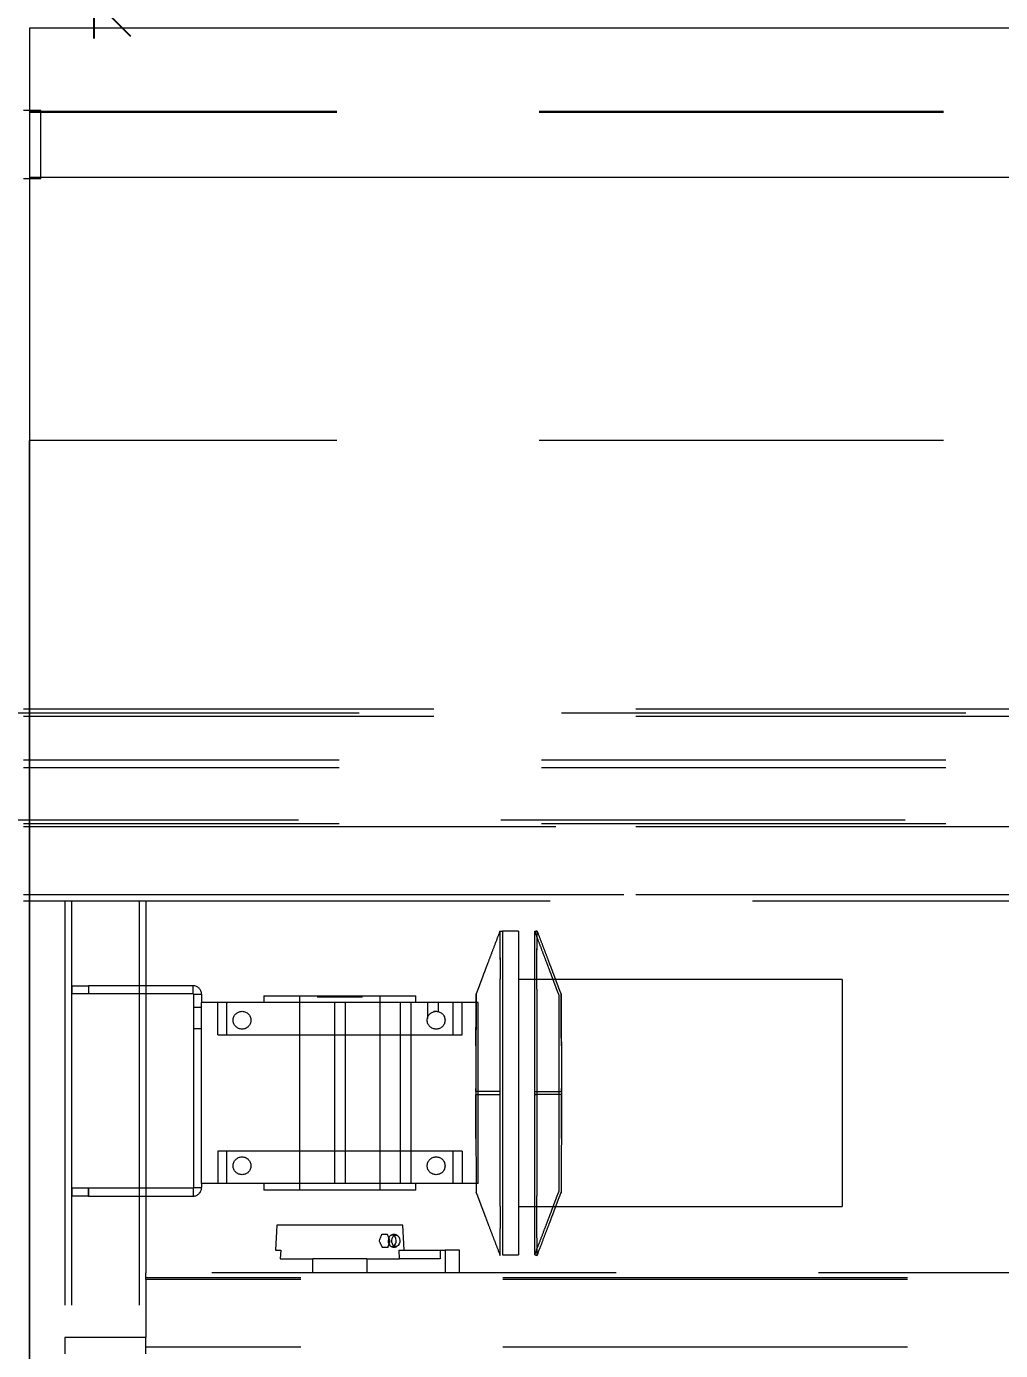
# Model space of a CAD drawing. Extents: x -2187 to 96136, y -11110 to 52208.
# Drawn here: x 48482 to 49085, y 17576 to 18395 of the extents above; entities that cross this region are included whole.
import ezdxf

# ---------------------------------------------------------------- set-up
doc = ezdxf.new("R2010")
doc.units = 0
doc.header["$LTSCALE"] = 1000
doc.header["$MEASUREMENT"] = 0
doc.linetypes.add('ACAD_ISO02W100', pattern=[15, 12, -3])
doc.linetypes.add('HIDDEN', pattern=[0.375, 0.25, -0.125])
doc.layers.add('洗衣房设备', color=4, linetype='Continuous')
doc.styles.add('-宋体', font='', dxfattribs={"width": 0.8})
doc.styles.add('HZHT', font='hztxt_e.shx', dxfattribs={"width": 1.5, "bigfont": 'hztxt.shx'})
doc.styles.get('-宋体').set_extended_font_data('SimSun')
doc.dimstyles.new('50', dxfattribs={"dimscale": 30, "dimtxt": 3.5, "dimasz": 1.5, "dimexe": 0.8, "dimexo": 2, "dimgap": 0.8, "dimtad": 1, "dimdec": 0, "dimrnd": 5, "dimzin": 0, "dimdsep": 46, "dimtxsty": '-宋体', "dimblk": 'OBLIQUE', "dimcen": 0.6, "dimdle": 0.8, "dimclrd": 6, "dimclre": 6, "dimclrt": 6, "dimadec": 0, "dimazin": 0, "dimtfac": 1, "dimtdec": 0, "dimtofl": 0, "dimtmove": 2, "dimatfit": 3, "dimldrblk": 'OBLIQUE', "dimfxl": 0, "dimtolj": 1, "dimtzin": 0, "dimarcsym": 0})
doc.dimstyles.new('75', dxfattribs={"dimscale": 100, "dimtxt": 3, "dimasz": 1, "dimexe": 1, "dimexo": 1, "dimgap": 0.2, "dimtad": 1, "dimdec": 0, "dimrnd": 10, "dimzin": 0, "dimdsep": 46, "dimtxsty": 'HZHT', "dimblk1": 'ARCHTICK', "dimblk2": 'ARCHTICK', "dimsah": 1, "dimcen": 1, "dimdle": 0.5, "dimclrd": 1, "dimclre": 1, "dimadec": 0, "dimazin": 0, "dimtfac": 1, "dimtdec": 0, "dimtix": 1, "dimtmove": 2, "dimatfit": 3, "dimfxl": 0, "dimtolj": 1, "dimtzin": 0, "dimarcsym": 0})

# ---------------------------------------------------------------- blocks, each defined once
blk = doc.blocks.new('_ArchTick')
at = {"color": 0, "linetype": 'ByBlock', "const_width": 0.4}
blk.add_lwpolyline([(-0.5, -0.5), (0.5, 0.5)], dxfattribs=at)
blk = doc.blocks.new('*D128')
at = {"color": 1, "linetype": 'ACAD_ISO02W100', "lineweight": -2, "ltscale": 750}
for p, q in [((46340.1, 18544.5), (46340.1, 17223.45)), ((50290.1, 18544.5), (50290.1, 17223.45)), ((46290.1, 17323.45), (47159.52, 17323.45)), ((50340.1, 17323.45), (48409.52, 17323.45))]:
    blk.add_line(p, q, dxfattribs=at)
at = {"layer": 'Defpoints', "color": 0, "linetype": 'ACAD_ISO02W100', "ltscale": 750}
for p in [(46340.1, 18644.5), (50290.1, 18644.5), (50290.1, 17323.45)]:
    blk.add_point(p, dxfattribs=at)
at = {"color": 1, "linetype": 'ACAD_ISO02W100', "lineweight": -2, "ltscale": 750, "xscale": 100, "yscale": 100, "zscale": 100, "rotation": 180}
blk.add_blockref('_ArchTick', (46340.1, 17323.45), dxfattribs=at)
at = {"color": 1, "linetype": 'ACAD_ISO02W100', "lineweight": -2, "ltscale": 750, "xscale": 100, "yscale": 100, "zscale": 100}
blk.add_blockref('_ArchTick', (50290.1, 17323.45), dxfattribs=at)
at = {"color": 0, "linetype": 'ACAD_ISO02W100', "ltscale": 750, "insert": (47784.52, 17473.45), "char_height": 300, "attachment_point": 2, "style": 'HZHT'}
blk.add_mtext('\\A1;3950', dxfattribs=at)
blk = doc.blocks.new('_OBLIQUE')
at = {"color": 0, "linetype": 'ByBlock'}
blk.add_line((-0.5, -0.5), (0.5, 0.5), dxfattribs=at)
blk = doc.blocks.new('*D116')
at = {"layer": 'Defpoints', "color": 0, "linetype": 'ACAD_ISO02W100', "ltscale": 750}
for p in [(48115.36, 18776.32), (47818.1, 18411.5), (48524.11, 18411.5)]:
    blk.add_point(p, dxfattribs=at)
at = {"layer": '洗衣房设备', "color": 6, "linetype": 'ACAD_ISO02W100', "lineweight": -2, "ltscale": 750}
for p, q in [((48524.11, 18800.32), (48524.11, 18387.5)), ((48175.36, 18776.32), (48548.11, 18776.32)), ((47878.1, 18411.5), (48548.11, 18411.5))]:
    blk.add_line(p, q, dxfattribs=at)
at = {"layer": '洗衣房设备', "color": 6, "linetype": 'ACAD_ISO02W100', "lineweight": -2, "ltscale": 750, "xscale": 45, "yscale": 45, "zscale": 45}
for p, rotation in [((48524.11, 18776.32), 90), ((48524.11, 18411.5), 270)]:
    blk.add_blockref('_OBLIQUE', p, dxfattribs=dict(at, rotation=rotation))
at = {"layer": '洗衣房设备', "color": 6, "linetype": 'ACAD_ISO02W100', "ltscale": 750, "insert": (48447.61, 18593.91), "char_height": 105, "attachment_point": 5, "rotation": 90, "style": '-宋体'}
blk.add_mtext('\\A1;365', dxfattribs=at)

msp = doc.modelspace()

# ---------------------------------------------------------------- linework, layer by layer
at = {"color": 7, "linetype": 'Continuous', "lineweight": 15}
for p, q in [((49424.283, 18394.035), (48484.283, 18394.035)), ((48484.283, 18343.035), (48480.629, 18343.035)), ((48480.629, 18301.035), (48484.283, 18301.035)), ((49424.283, 18301.586), (48484.283, 18301.586)), ((48480.629, 17854.418), (48484.129, 17854.418))]:
    msp.add_line(p, q, dxfattribs=at)
at = {"color": 144, "linetype": 'Continuous', "lineweight": 0}
for p, q in [((48484.283, 18394.035), (48484.283, 18301.586)), ((48484.283, 18301.586), (48484.283, 14058.981)), ((48484.129, 18138.945), (48484.129, 15956.096)), ((48484.283, 18138.945), (48484.129, 18138.945)), ((48480.629, 17973.148), (48484.129, 17973.148)), ((48480.629, 17968.547), (48484.129, 17968.547)), ((48484.129, 17941.435), (48480.629, 17941.435)), ((48484.129, 17936.713), (48480.629, 17936.713)), ((48484.129, 17901.949), (48480.629, 17901.949))]:
    msp.add_line(p, q, dxfattribs=at)
at = {"color": 7, "linetype": 'HIDDEN', "lineweight": 0}
for p, q in [((48491.283, 18343.035), (48484.283, 18343.035)), ((49424.283, 18342.484), (48484.283, 18342.484)), ((48484.283, 18301.035), (48491.283, 18301.035)), ((48400.629, 17904.418), (49507.429, 17904.418)), ((48184.629, 17900.418), (49723.429, 17900.418)), ((48484.129, 17900.418), (49425.729, 17900.418)), ((48226.629, 17858.418), (49681.429, 17858.418)), ((48484.129, 17858.418), (49425.729, 17858.418)), ((48484.129, 17854.418), (48506.129, 17854.418)), ((48506.129, 17854.418), (48506.129, 17584.418)), ((48510.129, 17854.418), (48510.129, 14494.418)), ((48552.129, 17854.418), (48552.129, 14494.418)), ((48556.129, 17854.418), (49351.929, 17854.418)), ((48556.129, 17854.418), (48556.129, 17624.418)), ((48776.629, 17835.618), (48776.629, 17635.618)), ((48786.629, 17835.618), (48776.629, 17835.618)), ((48786.629, 17835.618), (48786.629, 17635.618)), ((48986.629, 17805.701), (48786.629, 17805.701)), ((48986.629, 17805.701), (48986.629, 17665.536)), ((48510.629, 17801.918), (48520.629, 17801.918)), ((48520.629, 17796.918), (48510.629, 17796.918)), ((48585.629, 17796.718), (48585.629, 17677.118)), ((48590.629, 17788.418), (48585.629, 17788.418)), ((48761.629, 17791.618), (48590.629, 17791.618)), ((48606.129, 17791.618), (48606.129, 17771.618)), ((48629.129, 17795.618), (48723.129, 17795.618)), ((48629.129, 17795.618), (48629.129, 17791.618)), ((48651.129, 17795.618), (48651.129, 17675.618)), ((48672.729, 17791.618), (48672.729, 17679.618)), ((48679.529, 17679.618), (48679.529, 17791.618)), ((48701.129, 17675.618), (48701.129, 17795.618)), ((48713.388, 17791.618), (48713.388, 17679.618)), ((48720.188, 17679.618), (48720.188, 17791.618)), ((48723.129, 17791.618), (48723.129, 17795.618)), ((48730.229, 17791.618), (48730.229, 17781.672)), ((48737.029, 17785.944), (48737.029, 17791.618)), ((48746.129, 17771.618), (48746.129, 17791.618)), ((48761.629, 17679.618), (48761.629, 17791.618)), ((48585.629, 17775.418), (48590.629, 17775.418)), ((48606.129, 17699.618), (48606.129, 17679.618)), ((48746.129, 17679.618), (48746.129, 17699.618)), ((48510.629, 17676.918), (48520.629, 17676.918)), ((48520.629, 17676.918), (48520.629, 17671.918)), ((48520.629, 17676.918), (48585.429, 17676.918)), ((48761.629, 17679.618), (48590.629, 17679.618)), ((48629.129, 17679.618), (48629.129, 17675.618)), ((48723.129, 17675.618), (48629.129, 17675.618)), ((48723.129, 17675.618), (48723.129, 17679.618)), ((48520.629, 17671.918), (48510.629, 17671.918)), ((48520.629, 17671.918), (48585.429, 17671.918)), ((48786.629, 17665.536), (48986.629, 17665.536)), ((48637.158, 17653.992), (48636.393, 17638.418)), ((48715.866, 17638.418), (48715.101, 17653.992)), ((48711.52, 17640.921), (48711.831, 17641.067)), ((48692.882, 17633.038), (48692.882, 17624.418)), ((48750.129, 17638.418), (48741.121, 17638.418)), ((48750.129, 17624.418), (48750.129, 17638.418)), ((48776.629, 17635.618), (48786.629, 17635.618)), ((48556.129, 17620.418), (48556.129, 17624.418)), ((49221.929, 17624.418), (48556.129, 17624.418)), ((48556.129, 17620.418), (48556.129, 17584.418)), ((49401.929, 17620.418), (48556.129, 17620.418)), ((48506.129, 17584.418), (48506.129, 17574.418)), ((48556.129, 17584.418), (48506.129, 17584.418)), ((48556.129, 17574.418), (48556.129, 17584.418)), ((49401.929, 17578.418), (48556.129, 17578.418))]:
    msp.add_line(p, q, dxfattribs=at)
at = {"color": 144, "linetype": 'HIDDEN', "lineweight": 0}
for p, q in [((49424.283, 18341.916), (48484.283, 18341.916)), ((48491.283, 18342.899), (48491.283, 18343.035)), ((48491.283, 18301.035), (48491.283, 18342.899)), ((49424.283, 18138.945), (48484.283, 18138.945)), ((48438.029, 17970.584), (49470.029, 17970.584)), ((48484.129, 17973.148), (49425.729, 17973.148)), ((48484.129, 17968.547), (49425.729, 17968.547)), ((49425.729, 17941.435), (48484.129, 17941.435)), ((49425.729, 17936.713), (48484.129, 17936.713)), ((49425.729, 17901.949), (48484.129, 17901.949)), ((48506.129, 17854.418), (48510.129, 17854.418)), ((48510.129, 17854.418), (48552.129, 17854.418)), ((48552.129, 17854.418), (48556.129, 17854.418)), ((48776.629, 17835.618), (48776.629, 17835.618)), ((48776.629, 17835.618), (48776.629, 17835.618)), ((48510.629, 17796.918), (48510.629, 17801.918)), ((48520.629, 17801.918), (48520.629, 17796.918)), ((48585.429, 17801.918), (48520.629, 17801.918)), ((48585.429, 17796.918), (48520.629, 17796.918)), ((48585.429, 17796.918), (48585.429, 17801.918)), ((48585.629, 17796.718), (48590.629, 17796.718)), ((48590.629, 17796.718), (48590.629, 17791.618)), ((48590.629, 17679.618), (48590.629, 17791.618)), ((48600.629, 17771.618), (48600.629, 17791.618)), ((48662.129, 17795.118), (48690.129, 17795.118)), ((48751.629, 17771.618), (48751.629, 17791.618)), ((48600.629, 17771.618), (48751.629, 17771.618)), ((48760.194, 17736.618), (48760.196, 17738.411)), ((48796.629, 17736.618), (48811.629, 17736.618)), ((48811.629, 17734.618), (48796.629, 17734.618)), ((48796.629, 17734.618), (48798.065, 17734.614)), ((48813.065, 17736.618), (48813.063, 17738.411)), ((48751.629, 17699.618), (48600.629, 17699.618)), ((48600.629, 17699.618), (48600.629, 17679.618)), ((48751.629, 17699.618), (48751.629, 17679.618)), ((48510.629, 17671.918), (48510.629, 17676.918)), ((48520.629, 17671.918), (48520.629, 17676.918)), ((48585.429, 17676.918), (48585.429, 17671.918)), ((48585.629, 17677.118), (48590.629, 17677.118)), ((48590.629, 17679.618), (48590.629, 17677.118)), ((48676.129, 17653.992), (48637.158, 17653.992)), ((48715.101, 17653.992), (48676.129, 17653.992)), ((48702.151, 17648.346), (48705.513, 17648.346)), ((48636.393, 17638.418), (48639.541, 17638.418)), ((48639.541, 17638.418), (48639.255, 17633.038)), ((48639.255, 17633.038), (48659.377, 17633.038)), ((48692.882, 17633.038), (48659.377, 17633.038)), ((48659.377, 17624.418), (48659.377, 17633.038)), ((48692.882, 17633.038), (48713.004, 17633.038)), ((48705.799, 17640.111), (48702.437, 17640.111)), ((48713.004, 17633.038), (48712.718, 17638.418)), ((48712.718, 17638.418), (48738.032, 17638.418)), ((48738.032, 17633.038), (48713.004, 17633.038)), ((48738.032, 17638.418), (48741.121, 17638.418)), ((48738.032, 17638.418), (48738.032, 17633.038)), ((48741.121, 17638.418), (48741.121, 17624.418)), ((49401.929, 17621.418), (48556.129, 17621.418)), ((49401.929, 17620.418), (48556.129, 17620.418))]:
    msp.add_line(p, q, dxfattribs=at)
at = {"color": 8, "linetype": 'Continuous', "lineweight": 15}
for p, q in [((48480.629, 17900.418), (48484.129, 17900.418)), ((48480.629, 17858.418), (48484.129, 17858.418))]:
    msp.add_line(p, q, dxfattribs=at)
at = {"color": 144, "linetype": 'HIDDEN', "lineweight": 0, "flags": 128}
for points in [[(48760.229, 17764.846), (48760.232, 17767.694), (48760.245, 17771.202), (48760.263, 17774.716), (48760.286, 17778.237), (48760.318, 17781.766), (48760.361, 17785.215), (48760.366, 17787.017), (48760.356, 17788.179), (48760.342, 17790.437), (48760.336, 17792.516), (48760.339, 17794.295), (48760.349, 17795.665), (48760.368, 17796.564), (48760.376, 17796.753), (48760.385, 17796.886), (48760.399, 17796.972), (48760.398, 17796.981), (48760.386, 17796.965), (48760.334, 17796.883), (48760.296, 17796.812), (48760.27, 17796.759), (48760.252, 17796.721), (48760.227, 17796.659), (48760.268, 17796.755), (48760.297, 17796.815), (48760.342, 17796.896), (48760.361, 17796.927), (48760.381, 17796.958), (48760.391, 17796.966), (48760.382, 17796.916), (48760.376, 17796.84), (48760.358, 17796.224), (48760.347, 17795.111), (48760.344, 17793.549), (48760.349, 17791.619), (48760.362, 17789.443), (48760.384, 17787.15), (48760.395, 17786.461), (48760.389, 17785.737), (48760.369, 17784.477), (48760.295, 17778.118), (48760.251, 17771.033), (48760.225, 17763.907), (48760.21, 17756.793), (48760.202, 17749.687), (48760.197, 17742.587), (48760.195, 17735.49), (48760.225, 17707.073), (48760.25, 17699.947), (48760.293, 17692.862), (48760.325, 17689.524), (48760.365, 17686.503), (48760.384, 17685.243), (48760.391, 17684.519), (48760.38, 17683.83), (48760.361, 17681.538), (48760.349, 17679.36), (48760.346, 17677.429), (48760.351, 17675.864), (48760.363, 17674.748), (48760.383, 17674.129), (48760.39, 17674.052), (48760.4, 17674.001), (48760.386, 17674.015), (48760.362, 17674.052), (48760.34, 17674.088), (48760.32, 17674.121), (48760.304, 17674.152), (48760.261, 17674.24), (48760.231, 17674.311), (48760.253, 17674.257), (48760.253, 17674.257)], [(48813.03, 17764.846), (48813.027, 17767.694), (48813.014, 17771.202), (48812.996, 17774.716), (48812.973, 17778.237), (48812.941, 17781.766), (48812.898, 17785.215), (48812.893, 17787.017), (48812.903, 17788.179), (48812.917, 17790.437), (48812.922, 17792.516), (48812.92, 17794.295), (48812.91, 17795.665), (48812.891, 17796.564), (48812.883, 17796.753), (48812.874, 17796.886), (48812.86, 17796.972), (48812.861, 17796.981), (48812.873, 17796.965), (48812.925, 17796.883), (48812.963, 17796.812), (48812.989, 17796.759), (48813.007, 17796.721), (48813.031, 17796.659), (48812.991, 17796.755), (48812.962, 17796.815), (48812.917, 17796.896), (48812.898, 17796.927), (48812.878, 17796.958), (48812.868, 17796.966), (48812.877, 17796.916), (48812.883, 17796.84), (48812.901, 17796.224), (48812.912, 17795.111), (48812.915, 17793.549), (48812.91, 17791.619), (48812.897, 17789.443), (48812.875, 17787.15), (48812.864, 17786.461), (48812.87, 17785.737), (48812.89, 17784.477), (48812.964, 17778.118), (48813.008, 17771.033), (48813.034, 17763.907), (48813.049, 17756.793), (48813.057, 17749.687), (48813.062, 17742.587), (48813.064, 17735.49), (48813.034, 17707.073), (48813.009, 17699.947), (48812.966, 17692.862), (48812.934, 17689.524), (48812.894, 17686.503), (48812.875, 17685.243), (48812.868, 17684.519), (48812.879, 17683.83), (48812.898, 17681.538), (48812.91, 17679.36), (48812.913, 17677.429), (48812.908, 17675.864), (48812.896, 17674.748), (48812.876, 17674.129), (48812.869, 17674.052), (48812.859, 17674.001), (48812.873, 17674.015), (48812.897, 17674.052), (48812.919, 17674.088), (48812.939, 17674.121), (48812.955, 17674.152), (48812.998, 17674.24), (48813.028, 17674.311), (48813.006, 17674.257), (48813.006, 17674.257)], [(48775.194, 17736.623), (48767.694, 17736.621), (48760.194, 17736.618)], [(48760.194, 17734.618), (48767.694, 17734.616), (48775.194, 17734.614)], [(48798.065, 17736.623), (48805.565, 17736.621), (48813.065, 17736.618)], [(48813.065, 17734.618), (48805.565, 17734.616), (48798.065, 17734.614)], [(48708.452, 17640.687), (48709.266, 17640.878), (48709.991, 17641.433), (48710.549, 17642.291), (48710.88, 17643.359), (48710.948, 17644.521), (48710.746, 17645.651), (48710.295, 17646.627), (48709.644, 17647.343), (48708.865, 17647.722), (48708.04, 17647.722), (48707.26, 17647.343), (48706.61, 17646.627), (48706.159, 17645.651), (48705.957, 17644.521), (48706.025, 17643.359), (48706.356, 17642.291), (48706.914, 17641.433), (48707.639, 17640.878), (48708.452, 17640.687)], [(48710.702, 17640.687), (48709.889, 17640.878), (48709.163, 17641.433), (48708.605, 17642.291), (48708.274, 17643.359), (48708.206, 17644.521), (48708.408, 17645.651), (48708.859, 17646.627), (48709.51, 17647.343), (48710.289, 17647.722), (48711.114, 17647.722), (48711.894, 17647.343), (48712.544, 17646.627), (48712.995, 17645.651), (48713.198, 17644.521), (48713.129, 17643.359), (48712.798, 17642.291), (48712.24, 17641.433), (48711.515, 17640.878), (48710.702, 17640.687)]]:
    msp.add_lwpolyline(points, dxfattribs=at)
at = {"color": 7, "linetype": 'HIDDEN', "lineweight": 0, "flags": 128}
msp.add_lwpolyline([(48796.629, 17635.618), (48797.33, 17635.351), (48798.031, 17635.083)], dxfattribs=at)
at = {"color": 144, "linetype": 'HIDDEN', "lineweight": 0}
for centre in [(48615.629, 17780.618), (48735.629, 17780.618), (48735.629, 17690.618)]:
    msp.add_circle(centre, 5.5, dxfattribs=at)
at = {"color": 7, "linetype": 'HIDDEN', "lineweight": 0}
msp.add_circle((48615.629, 17690.618), 5.5, dxfattribs=at)
at = {"color": 144, "linetype": 'HIDDEN', "lineweight": 0}
for centre, start, end in [((48585.429, 17796.718), 0, 90), ((48585.429, 17677.118), 270, 0)]:
    msp.add_arc(centre, 5.2, start, end, dxfattribs=at)
for centre, major_axis, start_param, end_param in [((48673.766, 17646.674), (31.874, 67.251), 4.8366336, 4.897086), ((48678.542, 17630.084), (-32.534, 68.643), 4.6969417, 4.7570835), ((48678.493, 17646.674), (-31.874, 67.251), 4.5163284, 4.5767808), ((48673.717, 17630.084), (32.534, 68.643), 5.0172469, 5.0773887)]:
    msp.add_ellipse(centre, major_axis=major_axis, ratio=0.3408246, start_param=start_param, end_param=end_param, dxfattribs=at)
at = {"color": 7, "linetype": 'HIDDEN', "lineweight": 0}
for points, knots in [([(48775.026, 17835.62), (48774.076, 17833.12), (48772.27, 17828.365), (48769.769, 17821.776), (48767.682, 17816.279), (48766.073, 17812.04), (48765.095, 17809.462), (48764.558, 17808.046), (48764.192, 17807.073), (48763.688, 17805.722), (48763.01, 17803.882), (48762.206, 17801.697), (48761.28, 17799.207), (48760.608, 17797.581), (48760.252, 17796.721)], [0, 0, 0, 0, 0.1564079, 0.2974881, 0.4122324, 0.5007259, 0.5631933, 0.5753837, 0.5908268, 0.6362121, 0.7017394, 0.7861213, 0.8867656, 1, 1, 1, 1]), ([(48775.032, 17835.618), (48775.029, 17835.618), (48774.957, 17835.618), (48775.095, 17835.618), (48775.229, 17835.618)], [0, 0, 0, 0, 0.0323218, 1, 1, 1, 1]), ([(48796.629, 17635.763), (48796.629, 17635.723), (48796.629, 17635.56), (48796.629, 17636.612), (48796.629, 17638.914), (48796.629, 17642.113), (48796.629, 17645.563), (48796.629, 17648.188), (48796.629, 17650.238), (48796.629, 17651.531), (48796.629, 17652.686), (48796.629, 17653.533), (48796.629, 17654.047), (48796.629, 17654.377), (48796.629, 17655.728), (48796.629, 17658.446), (48796.629, 17661.475), (48796.629, 17663.487), (48796.629, 17664.129), (48796.629, 17664.781), (48796.629, 17665.445), (48796.629, 17666.155), (48796.629, 17666.898), (48796.629, 17667.867), (48796.629, 17669.649), (48796.629, 17672.508), (48796.629, 17677.767), (48796.629, 17685.028), (48796.629, 17694.441), (48796.629, 17704.356), (48796.629, 17714.636), (48796.629, 17725.162), (48796.629, 17735.81), (48796.629, 17746.456), (48796.629, 17756.976), (48796.629, 17767.244), (48796.629, 17775.829), (48796.629, 17782.807), (48796.629, 17788.311), (48796.629, 17793.513), (48796.629, 17798.251), (48796.629, 17801.644), (48796.629, 17803.651), (48796.629, 17804.477), (48796.629, 17804.947), (48796.629, 17806.589), (48796.629, 17809.41), (48796.629, 17812.198), (48796.629, 17813.848), (48796.629, 17814.495), (48796.629, 17815.138), (48796.629, 17815.776), (48796.629, 17816.411), (48796.629, 17817.078), (48796.629, 17817.816), (48796.629, 17818.777), (48796.629, 17819.939), (48796.629, 17821.721), (48796.629, 17823.941), (48796.629, 17826.431), (48796.629, 17829.417), (48796.629, 17832.41), (48796.629, 17834.732), (48796.629, 17835.55), (48796.629, 17835.606), (48796.629, 17835.618)], [0, 0, 0, 0, 0.0119527, 0.0483661, 0.0847375, 0.1210358, 0.1438601, 0.1663088, 0.174637, 0.1824687, 0.1896594, 0.1944075, 0.1965976, 0.1982197, 0.1998316, 0.2186672, 0.2407054, 0.2436242, 0.2465599, 0.2495163, 0.2524974, 0.2555072, 0.2590007, 0.2623062, 0.2681931, 0.282377, 0.2980952, 0.3315451, 0.365315, 0.3991385, 0.4330029, 0.4668944, 0.5007998, 0.5347051, 0.5685966, 0.602461, 0.6362846, 0.6565598, 0.6768127, 0.6969537, 0.7161995, 0.7334242, 0.7393111, 0.7426166, 0.7442871, 0.7455109, 0.7644496, 0.7829492, 0.786266, 0.7895975, 0.7929481, 0.7963228, 0.7997277, 0.8031686, 0.8072115, 0.8120284, 0.8193027, 0.8272279, 0.8444341, 0.8624661, 0.8805858, 0.9168842, 0.9532556, 0.989669, 1, 1, 1, 1]), ([(48811.629, 17796.126), (48811.297, 17796.929), (48810.692, 17798.393), (48809.96, 17800.361), (48809.43, 17801.797), (48809.076, 17802.757), (48808.823, 17803.44), (48808.604, 17804.026), (48808.265, 17804.927), (48807.639, 17806.581), (48806.607, 17809.31), (48805.249, 17812.895), (48803.551, 17817.375), (48801.531, 17822.702), (48799.189, 17828.876), (48797.518, 17833.277), (48796.629, 17835.618)], [0, 0, 0, 0, 0.1134983, 0.2068044, 0.2557538, 0.2930961, 0.3183558, 0.3299495, 0.3412391, 0.3837684, 0.4405427, 0.5175577, 0.6118986, 0.7237156, 0.8530732, 1, 1, 1, 1]), ([(48796.63, 17835.618), (48796.633, 17835.618), (48796.665, 17835.618), (48796.788, 17835.618), (48796.879, 17835.618), (48797.236, 17835.618), (48797.585, 17835.618), (48798.03, 17835.618)], [0, 0, 0, 0, 0.25, 0.25, 0.5, 0.5, 1, 1, 1, 1]), ([(48798.03, 17635.226), (48798.03, 17635.186), (48798.031, 17635.025), (48798.027, 17636.073), (48798.019, 17638.367), (48798.005, 17641.554), (48797.988, 17644.991), (48797.974, 17647.605), (48797.96, 17649.646), (48797.951, 17650.937), (48797.943, 17652.087), (48797.936, 17652.93), (48797.932, 17653.441), (48797.93, 17653.77), (48797.92, 17655.118), (48797.907, 17657.839), (48797.915, 17660.902), (48797.926, 17662.943), (48797.93, 17663.594), (48797.935, 17664.257), (48797.939, 17664.931), (48797.944, 17665.653), (48797.949, 17666.407), (48797.956, 17667.39), (48797.968, 17669.2), (48797.984, 17672.099), (48798.005, 17677.421), (48798.026, 17684.75), (48798.042, 17694.232), (48798.052, 17704.207), (48798.059, 17714.54), (48798.063, 17725.115), (48798.064, 17735.811), (48798.063, 17746.504), (48798.059, 17757.073), (48798.053, 17767.394), (48798.044, 17776.031), (48798.033, 17783.057), (48798.021, 17788.607), (48798.006, 17793.857), (48797.988, 17798.65), (48797.971, 17802.089), (48797.958, 17804.128), (48797.952, 17804.965), (48797.949, 17805.441), (48797.937, 17807.11), (48797.918, 17809.977), (48797.913, 17812.793), (48797.916, 17814.451), (48797.918, 17815.101), (48797.921, 17815.745), (48797.924, 17816.383), (48797.928, 17817.018), (48797.932, 17817.684), (48797.938, 17818.417), (48797.946, 17819.374), (48797.954, 17820.531), (48797.966, 17822.307), (48797.98, 17824.519), (48797.993, 17826.998), (48798.006, 17829.672), (48798.017, 17832.239), (48798.025, 17834.444), (48798.028, 17835.227), (48798.03, 17835.618)], [0, 0, 0, 0, 0.0123351, 0.0499567, 0.0875408, 0.125061, 0.1486629, 0.1718756, 0.1804932, 0.1886071, 0.1960735, 0.2009598, 0.2032285, 0.2049081, 0.2065771, 0.2260812, 0.248902, 0.2519236, 0.2549631, 0.2580242, 0.2611108, 0.2642267, 0.2678458, 0.2712489, 0.2773338, 0.2920357, 0.3082897, 0.3428581, 0.3777448, 0.4126739, 0.4476356, 0.4826199, 0.5176157, 0.5526114, 0.5875956, 0.6225572, 0.6574861, 0.6784296, 0.6993559, 0.7201696, 0.7400653, 0.757913, 0.7639977, 0.7674008, 0.7691319, 0.7703995, 0.790006, 0.8091628, 0.8125971, 0.8160461, 0.8195154, 0.8230104, 0.8265365, 0.8300992, 0.8342863, 0.8392433, 0.8467966, 0.8550064, 0.8728041, 0.8914493, 0.9101847, 0.9400835, 0.9700262, 1, 1, 1, 1]), ([(48813.007, 17796.721), (48812.679, 17797.512), (48812.083, 17798.956), (48811.356, 17800.909), (48810.829, 17802.338), (48810.476, 17803.295), (48810.224, 17803.976), (48810.005, 17804.562), (48809.666, 17805.462), (48809.041, 17807.115), (48808.008, 17809.843), (48806.651, 17813.428), (48804.953, 17817.908), (48802.934, 17823.235), (48800.658, 17829.232), (48799.054, 17833.457), (48798.233, 17835.621)], [0, 0, 0, 0, 0.11433667, 0.20856352, 0.25805633, 0.29583361, 0.32139271, 0.33312153, 0.34454151, 0.38756633, 0.4450124, 0.52294868, 0.61842534, 0.73159291, 0.86251508, 1, 1, 1, 1]), ([(48760.253, 17674.257), (48760.581, 17673.47), (48761.178, 17672.032), (48761.905, 17670.095), (48762.432, 17668.676), (48762.785, 17667.727), (48763.037, 17667.048), (48763.255, 17666.469), (48763.594, 17665.575), (48764.219, 17663.933), (48765.252, 17661.223), (48766.609, 17657.661), (48768.307, 17653.209), (48770.326, 17647.916), (48772.669, 17641.782), (48774.34, 17637.409), (48775.228, 17635.083)], [0, 0, 0, 0, 0.1117213, 0.2038734, 0.252346, 0.289424, 0.3146157, 0.3262615, 0.3376241, 0.3804264, 0.4375463, 0.5150081, 0.6098757, 0.7222968, 0.8523313, 1, 1, 1, 1]), ([(48796.629, 17635.619), (48797.646, 17638.278), (48799.52, 17643.179), (48802.088, 17649.901), (48804.176, 17655.363), (48805.785, 17659.575), (48806.763, 17662.139), (48807.298, 17663.542), (48807.663, 17664.506), (48808.168, 17665.851), (48808.848, 17667.682), (48809.655, 17669.861), (48810.588, 17672.349), (48811.269, 17673.986), (48811.629, 17674.854)], [0, 0, 0, 0, 0.1660748, 0.3060198, 0.4198794, 0.5077478, 0.5698747, 0.5820337, 0.5974152, 0.6423251, 0.7068311, 0.7897244, 0.8885832, 1, 1, 1, 1]), ([(48798.031, 17635.083), (48799.047, 17637.743), (48800.921, 17642.644), (48803.49, 17649.365), (48805.577, 17654.827), (48807.186, 17659.04), (48808.164, 17661.603), (48808.699, 17663.006), (48809.064, 17663.969), (48809.568, 17665.313), (48810.247, 17667.141), (48811.051, 17669.311), (48811.977, 17671.783), (48812.65, 17673.401), (48813.006, 17674.257)], [0, 0, 0, 0, 0.16620896, 0.30626709, 0.4202184, 0.50815644, 0.57033108, 0.58249966, 0.59789837, 0.64286871, 0.70743966, 0.79034019, 0.88904968, 1, 1, 1, 1]), ([(48711.831, 17647.389), (48711.553, 17647.558), (48710.95, 17647.925), (48709.824, 17648.16), (48708.521, 17648.067), (48707.733, 17647.621), (48707.323, 17647.389)], [0, 0, 0, 0, 0.2023413, 0.4397314, 0.7083557, 1, 1, 1, 1]), ([(48707.323, 17641.067), (48707.601, 17640.898), (48708.204, 17640.53), (48709.328, 17640.304), (48710.42, 17640.349), (48711.022, 17640.673), (48711.244, 17640.792)], [0, 0, 0, 0, 0.234027, 0.5085913, 0.8192809, 1, 1, 1, 1])]:
    msp.add_open_spline(points, degree=3, knots=knots, dxfattribs=at)
at = {"color": 144, "linetype": 'HIDDEN', "lineweight": 0}
for points, knots in [([(48775.194, 17736.623), (48775.194, 17744.137), (48775.196, 17751.643), (48775.202, 17762.596), (48775.204, 17766.196), (48775.211, 17773.248), (48775.215, 17776.7), (48775.226, 17783.414), (48775.232, 17786.676), (48775.248, 17792.97), (48775.259, 17796.003), (48775.275, 17799.63), (48775.279, 17800.347), (48775.286, 17801.765), (48775.29, 17802.478), (48775.295, 17803.216), (48775.296, 17803.356), (48775.297, 17803.616), (48775.298, 17803.737), (48775.3, 17804.058), (48775.301, 17804.228), (48775.303, 17804.515), (48775.304, 17804.631), (48775.305, 17804.845), (48775.306, 17804.943), (48775.312, 17805.847), (48775.317, 17806.623), (48775.33, 17808.889), (48775.337, 17810.318), (48775.34, 17813.072), (48775.337, 17814.395), (48775.329, 17816.015), (48775.326, 17816.499), (48775.323, 17817.059), (48775.321, 17817.299), (48775.32, 17817.459), (48775.319, 17817.534), (48775.318, 17817.742), (48775.317, 17817.874), (48775.315, 17818.171), (48775.314, 17818.286), (48775.312, 17818.489), (48775.312, 17818.562), (48775.311, 17818.72), (48775.31, 17818.806), (48775.305, 17819.565), (48775.3, 17820.271), (48775.286, 17822.424), (48775.278, 17823.907), (48775.267, 17825.976), (48775.264, 17826.637), (48775.258, 17827.894), (48775.255, 17828.491), (48775.248, 17830.187), (48775.244, 17831.188), (48775.234, 17833.789), (48775.231, 17834.986), (48775.229, 17835.618)], [0, 0, 0, 0, 0.125, 0.125, 0.1875, 0.1875, 0.25, 0.25, 0.3125, 0.3125, 0.375, 0.375, 0.390625, 0.390625, 0.40625, 0.40625, 0.4101562, 0.4101562, 0.4140625, 0.4140625, 0.421875, 0.421875, 0.4296875, 0.4296875, 0.4375, 0.4375, 0.5, 0.5, 0.625, 0.625, 0.75, 0.75, 0.78125, 0.796875, 0.8046875, 0.8046875, 0.8125, 0.8125, 0.8203125, 0.8203125, 0.8242188, 0.8242188, 0.8261719, 0.8261719, 0.828125, 0.828125, 0.84375, 0.84375, 0.875, 0.875, 0.890625, 0.890625, 0.90625, 0.90625, 0.9375, 0.9375, 1, 1, 1, 1]), ([(48775.229, 17635.233), (48775.229, 17635.188), (48775.228, 17635.019), (48775.232, 17636.07), (48775.24, 17638.367), (48775.254, 17641.554), (48775.271, 17644.991), (48775.285, 17647.605), (48775.299, 17649.646), (48775.308, 17650.937), (48775.316, 17652.087), (48775.323, 17652.93), (48775.327, 17653.441), (48775.329, 17653.77), (48775.338, 17655.118), (48775.352, 17657.839), (48775.344, 17660.902), (48775.333, 17662.943), (48775.329, 17663.594), (48775.324, 17664.257), (48775.32, 17664.931), (48775.315, 17665.653), (48775.31, 17666.407), (48775.303, 17667.39), (48775.291, 17669.2), (48775.275, 17672.099), (48775.254, 17677.421), (48775.233, 17684.75), (48775.217, 17694.232), (48775.207, 17704.207), (48775.2, 17714.54), (48775.196, 17725.115), (48775.195, 17735.811), (48775.196, 17746.504), (48775.2, 17757.073), (48775.206, 17767.395), (48775.215, 17776.031), (48775.226, 17783.057), (48775.238, 17788.607), (48775.253, 17793.857), (48775.27, 17798.65), (48775.288, 17802.089), (48775.301, 17804.128), (48775.307, 17804.965), (48775.31, 17805.441), (48775.322, 17807.11), (48775.341, 17809.977), (48775.346, 17812.793), (48775.343, 17814.451), (48775.341, 17815.101), (48775.338, 17815.745), (48775.335, 17816.383), (48775.331, 17817.018), (48775.327, 17817.684), (48775.321, 17818.417), (48775.313, 17819.374), (48775.305, 17820.531), (48775.293, 17822.307), (48775.279, 17824.519), (48775.266, 17826.998), (48775.253, 17829.672), (48775.242, 17832.24), (48775.234, 17834.444), (48775.231, 17835.227), (48775.229, 17835.619)], [0, 0, 0, 0, 0.0133798, 0.0509616, 0.0885063, 0.1259867, 0.1495623, 0.1727519, 0.1813603, 0.1894656, 0.1969245, 0.2018052, 0.2040715, 0.2057494, 0.2074165, 0.2269, 0.2496971, 0.2527159, 0.2557521, 0.2588097, 0.2618927, 0.2650051, 0.2686204, 0.2720199, 0.2780984, 0.292784, 0.3090215, 0.3435534, 0.3784031, 0.4132953, 0.4482202, 0.4831676, 0.5181263, 0.5530849, 0.5880322, 0.6229569, 0.6578489, 0.6787702, 0.6996743, 0.7204661, 0.7403413, 0.7581695, 0.7642478, 0.7676473, 0.7693765, 0.7706428, 0.7902286, 0.8093651, 0.8127962, 0.8162424, 0.819708, 0.8231987, 0.8267205, 0.8302794, 0.834462, 0.8394133, 0.846959, 0.8551602, 0.872939, 0.8915654, 0.9102802, 0.940147, 0.9700581, 1, 1, 1, 1]), ([(48775.229, 17835.618), (48775.674, 17835.618), (48776.024, 17835.618), (48776.379, 17835.618), (48776.47, 17835.618), (48776.594, 17835.618), (48776.626, 17835.618), (48776.629, 17835.618)], [0, 0, 0, 0, 0.5, 0.5, 0.75, 0.75, 1, 1, 1, 1]), ([(48798.065, 17736.623), (48798.065, 17744.137), (48798.063, 17751.643), (48798.057, 17762.596), (48798.055, 17766.196), (48798.048, 17773.248), (48798.044, 17776.7), (48798.033, 17783.414), (48798.027, 17786.676), (48798.011, 17792.97), (48798, 17796.003), (48797.984, 17799.63), (48797.98, 17800.347), (48797.973, 17801.765), (48797.969, 17802.478), (48797.964, 17803.216), (48797.963, 17803.356), (48797.962, 17803.616), (48797.961, 17803.737), (48797.959, 17804.058), (48797.958, 17804.228), (48797.956, 17804.515), (48797.955, 17804.631), (48797.954, 17804.845), (48797.953, 17804.943), (48797.947, 17805.847), (48797.942, 17806.623), (48797.928, 17808.889), (48797.922, 17810.318), (48797.919, 17813.072), (48797.922, 17814.395), (48797.93, 17816.015), (48797.933, 17816.499), (48797.936, 17817.059), (48797.938, 17817.299), (48797.939, 17817.459), (48797.94, 17817.534), (48797.941, 17817.742), (48797.942, 17817.874), (48797.944, 17818.171), (48797.945, 17818.286), (48797.947, 17818.489), (48797.947, 17818.562), (48797.948, 17818.72), (48797.949, 17818.806), (48797.954, 17819.565), (48797.959, 17820.271), (48797.973, 17822.424), (48797.981, 17823.907), (48797.992, 17825.976), (48797.995, 17826.637), (48798.001, 17827.894), (48798.004, 17828.491), (48798.011, 17830.187), (48798.015, 17831.188), (48798.025, 17833.789), (48798.028, 17834.986), (48798.03, 17835.618)], [0, 0, 0, 0, 0.125, 0.125, 0.1875, 0.1875, 0.25, 0.25, 0.3125, 0.3125, 0.375, 0.375, 0.390625, 0.390625, 0.40625, 0.40625, 0.4101563, 0.4101563, 0.4140625, 0.4140625, 0.421875, 0.421875, 0.4296875, 0.4296875, 0.4375, 0.4375, 0.5, 0.5, 0.625, 0.625, 0.75, 0.75, 0.78125, 0.796875, 0.8046875, 0.8046875, 0.8125, 0.8125, 0.8203125, 0.8203125, 0.8242188, 0.8242188, 0.8261719, 0.8261719, 0.828125, 0.828125, 0.84375, 0.84375, 0.875, 0.875, 0.890625, 0.890625, 0.90625, 0.90625, 0.9375, 0.9375, 1, 1, 1, 1]), ([(48811.629, 17674.854), (48811.629, 17674.854), (48811.629, 17674.854), (48811.629, 17674.854), (48811.629, 17674.854), (48811.629, 17674.854), (48811.629, 17674.854), (48811.629, 17674.854), (48811.629, 17674.854), (48811.629, 17674.854), (48811.629, 17674.854), (48811.629, 17674.902), (48811.629, 17675.484), (48811.629, 17677.589), (48811.629, 17680.786), (48811.629, 17683.343), (48811.629, 17684.603), (48811.629, 17689.102), (48811.629, 17697.577), (48811.629, 17710.241), (48811.629, 17722.873), (48811.629, 17735.49), (48811.629, 17748.106), (48811.629, 17760.739), (48811.629, 17773.403), (48811.629, 17781.878), (48811.629, 17786.377), (48811.629, 17787.637), (48811.629, 17790.194), (48811.629, 17793.391), (48811.629, 17795.496), (48811.629, 17796.078), (48811.629, 17796.126), (48811.629, 17796.126), (48811.629, 17796.126), (48811.629, 17796.126), (48811.629, 17796.126), (48811.629, 17796.126), (48811.629, 17796.126), (48811.629, 17796.126), (48811.629, 17796.126), (48811.629, 17796.126), (48811.629, 17796.126)], [0.22265625, 0.22265625, 0.22265625, 0.22265625, 0.23611111, 0.25, 0.26388889, 0.27777778, 0.29166667, 0.30555556, 0.31944444, 0.33333333, 0.33333333, 0.33888889, 0.36111111, 0.38888889, 0.41666667, 0.43888889, 0.44444444, 0.44444444, 0.45833333, 0.47222222, 0.48611111, 0.5, 0.51388889, 0.52777778, 0.54166667, 0.55555556, 0.55555556, 0.56111111, 0.58333333, 0.61111111, 0.63888889, 0.66111111, 0.66666667, 0.66666667, 0.68055556, 0.69444444, 0.70833333, 0.72222222, 0.73611111, 0.75, 0.76388889, 0.77734375, 0.77734375, 0.77734375, 0.77734375]), ([(48730.312, 17782.013), (48730.287, 17781.912), (48730.246, 17781.755), (48730.228, 17781.653), (48730.231, 17781.669), (48730.231, 17781.672)], [0, 0, 0, 0, 0.5919653, 0.9275283, 1, 1, 1, 1]), ([(48735.957, 17786.095), (48735.746, 17786.105), (48735.269, 17786.128), (48734.556, 17786.053), (48734.144, 17785.902), (48734.07, 17785.875)], [0, 0, 0, 0, 0.3935188, 0.8912182, 1, 1, 1, 1]), ([(48760.224, 17707.532), (48760.221, 17708.387), (48760.188, 17717.415), (48760.191, 17726.444), (48760.194, 17734.618)], [0, 0, 0, 0, 0.0947035, 1, 1, 1, 1]), ([(48813.035, 17707.532), (48813.038, 17708.387), (48813.071, 17717.415), (48813.068, 17726.444), (48813.065, 17734.618)], [0, 0, 0, 0, 0.0947035, 1, 1, 1, 1]), ([(48760.256, 17674.251), (48760.268, 17674.224), (48760.287, 17674.183), (48760.343, 17674.079), (48760.378, 17674.029), (48760.4, 17673.992), (48760.399, 17674.001), (48760.399, 17674.004)], [0, 0, 0, 0, 0.5395291, 0.8135765, 0.9341159, 0.9816325, 1, 1, 1, 1]), ([(48813.003, 17674.251), (48812.991, 17674.224), (48812.973, 17674.183), (48812.916, 17674.078), (48812.881, 17674.03), (48812.86, 17673.993), (48812.86, 17674), (48812.86, 17674.002)], [0, 0, 0, 0, 0.5432379, 0.8191693, 0.9405373, 0.9883805, 1, 1, 1, 1])]:
    msp.add_open_spline(points, degree=3, knots=knots, dxfattribs=at)
msp.add_open_spline([(48798.03, 17835.618), (48797.772, 17835.618), (48797.546, 17835.618), (48797.356, 17835.618)], degree=3, dxfattribs=at)

# ---------------------------------------------------------------- dimensions: what is measured, and where the dimension line sits
at = {"color": 1, "linetype": 'ACAD_ISO02W100', "ltscale": 750}
dim = msp.add_linear_dim(base=(50290.097, 17323.451), p1=(46340.097, 18644.501), p2=(50290.097, 18644.501), angle=180, dimstyle='75', override={"dimfxl": 3.25}, dxfattribs=at)
dim.commit()
dim.dimension.update_dxf_attribs({"geometry": '*D128', "text_midpoint": (47784.523, 17323.451), "dimtype": 160})
at = {"layer": '洗衣房设备', "color": 2, "linetype": 'ACAD_ISO02W100', "ltscale": 750}
dim = msp.add_linear_dim(base=(48524.109, 18411.501), p1=(48115.362, 18776.32), p2=(47818.097, 18411.501), angle=270, dimstyle='50', dxfattribs=at)
dim.commit()
dim.dimension.update_dxf_attribs({"geometry": '*D116', "text_midpoint": (48447.609, 18593.911)})

doc.saveas('drawing.dxf')
